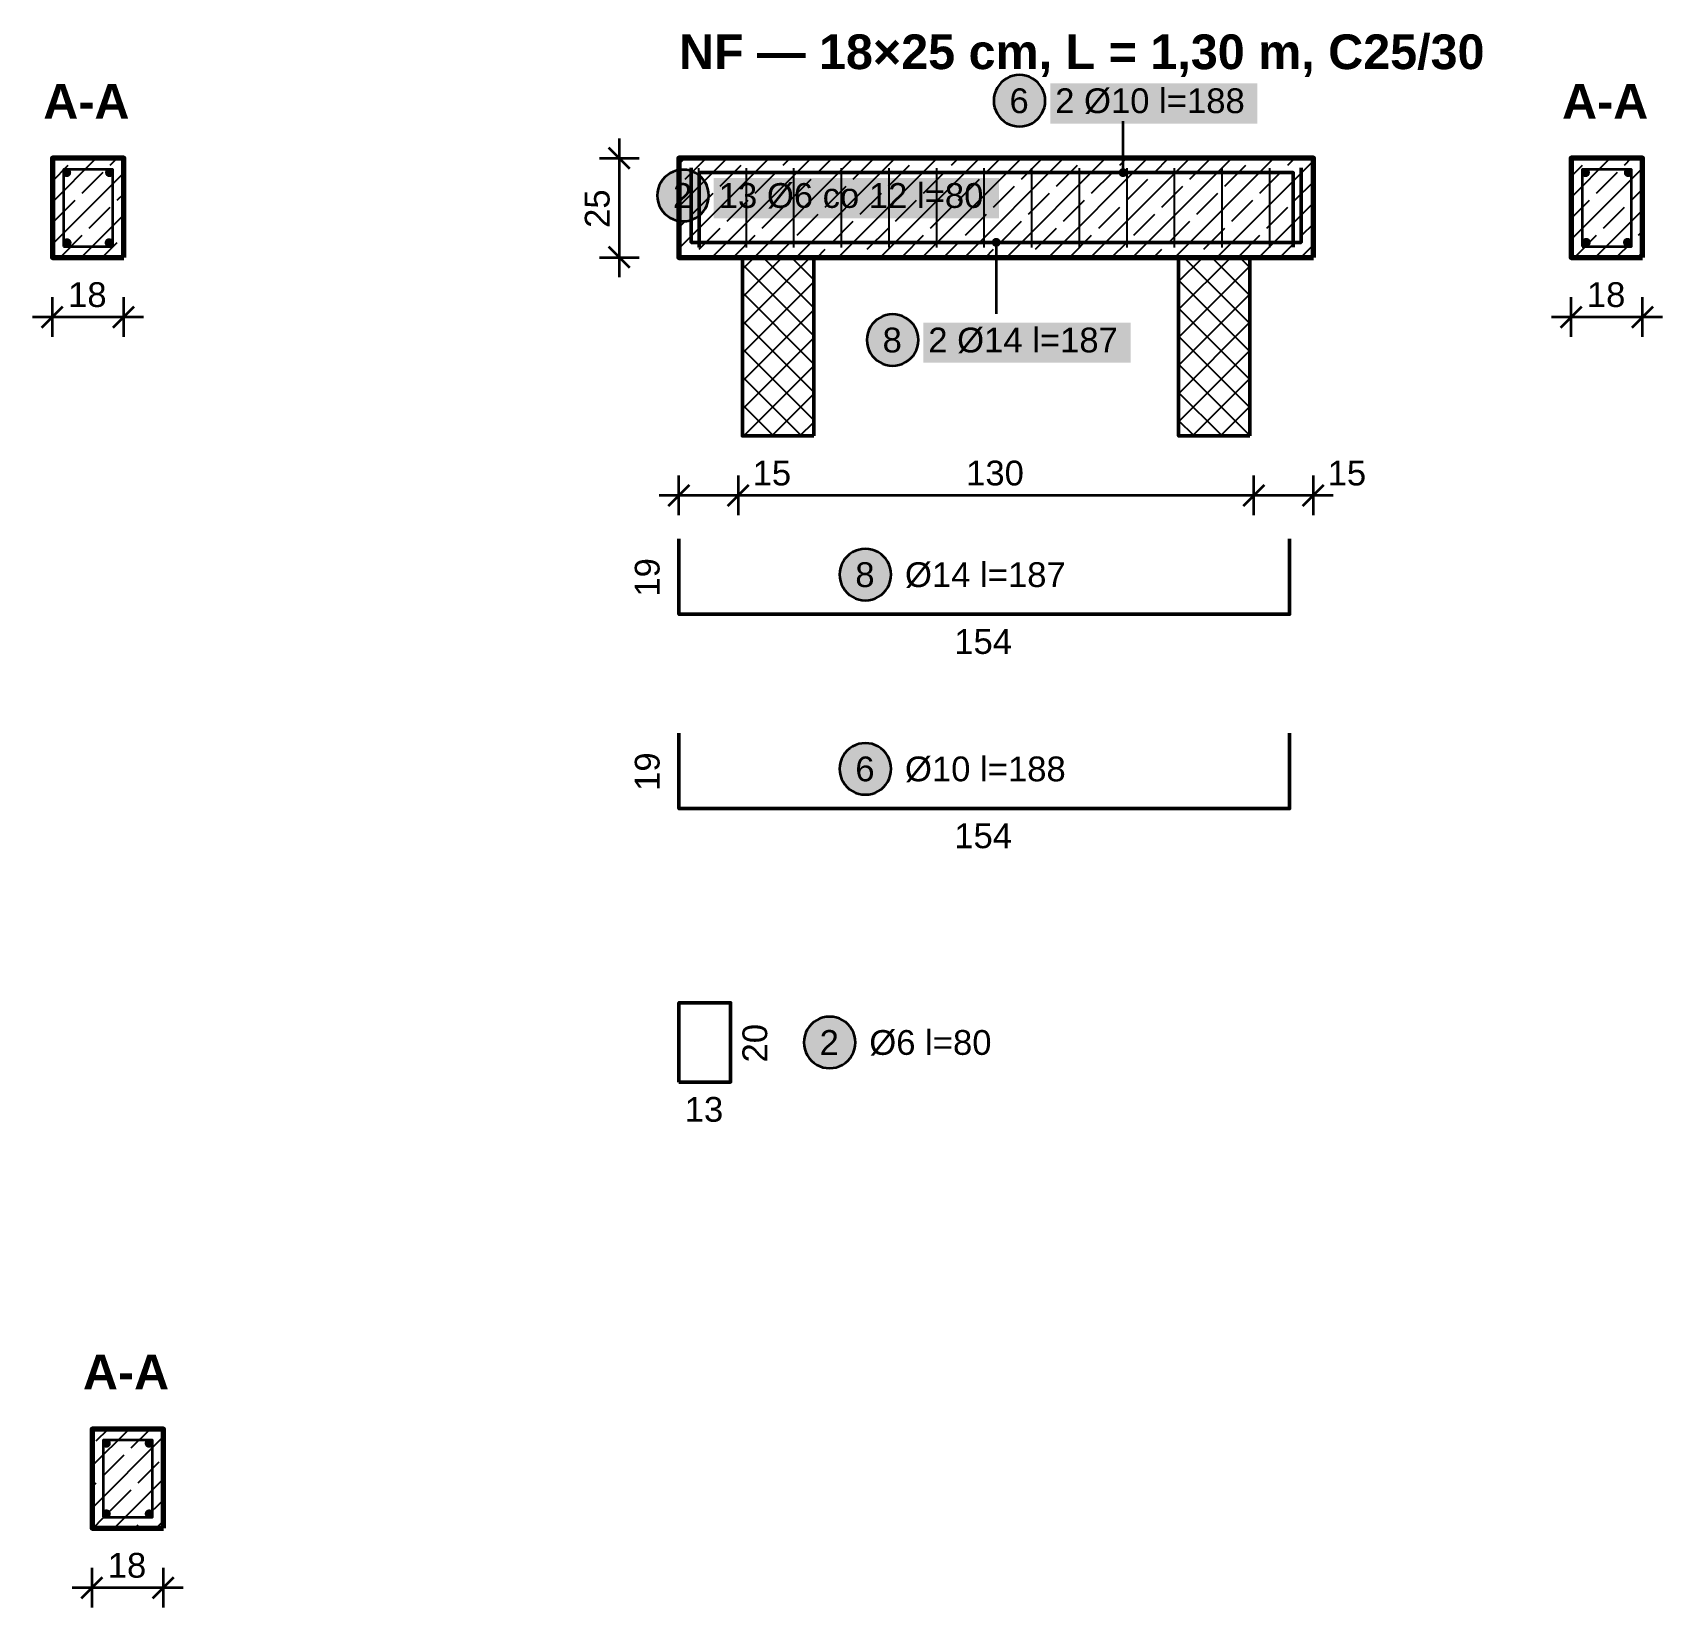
# Model space of a CAD drawing. Header units: metres. Extents: x 0.1 to 10.3, y -9.2 to -0.1.
# Drawn here: x 6.23 to 10.34, y -7.235 to -3.263 of the extents above; entities that cross this region are included whole.
import ezdxf

# ---------------------------------------------------------------- set-up
doc = ezdxf.new("R2010")
doc.units = ezdxf.units.M
for name, color, linetype, lineweight in [('A-KRESKOWANIE', 8, 'Continuous', 18), ('A-MASKA', 7, 'Continuous', 18), ('A-OPISY', 2, 'Continuous', 25), ('K-KONSTR', 7, 'Continuous', 50), ('K-WYMIARY', 1, 'Continuous', 25), ('K-ZBROJENIE', 1, 'Continuous', 100), ('K-ZBROJENIE-OPIS', 2, 'Continuous', 25)]:
    doc.layers.add(name, color=color, linetype=linetype, lineweight=lineweight)
doc.styles.add('PL_ARIAL', font='arial.ttf')
doc.styles.add('PL_ARIAL_B', font='arialbd.ttf')

msp = doc.modelspace()

# ---------------------------------------------------------------- hatches: boundary and pattern name
at = {"layer": 'A-MASKA', "true_color": 0xffffff}
for points in [[(8.7962, -3.4923), (9.3188, -3.4923), (9.3188, -3.391), (8.7962, -3.391)], [(7.9478, -3.7313), (8.6672, -3.7313), (8.6672, -3.63), (7.9478, -3.63)], [(8.4762, -4.0957), (8.9988, -4.0957), (8.9988, -3.9945), (8.4762, -3.9945)]]:
    msp.add_hatch(color=7, dxfattribs=at).paths.add_polyline_path(points)
at = {"layer": 'K-ZBROJENIE', "true_color": 0x000000}
for points in [[(6.3273, -3.616), (6.3272, -3.6171), (6.327, -3.6182), (6.3268, -3.6193), (6.3264, -3.6203), (6.3259, -3.6213), (6.3254, -3.6223), (6.3247, -3.6231), (6.324, -3.624), (6.3231, -3.6247), (6.3223, -3.6254), (6.3213, -3.6259), (6.3203, -3.6264), (6.3193, -3.6268), (6.3182, -3.627), (6.3171, -3.6272), (6.316, -3.6273), (6.3149, -3.6272), (6.3138, -3.627), (6.3127, -3.6268), (6.3117, -3.6264), (6.3107, -3.6259), (6.3097, -3.6254), (6.3089, -3.6247), (6.308, -3.624), (6.3073, -3.6231), (6.3066, -3.6223), (6.3061, -3.6213), (6.3056, -3.6203), (6.3052, -3.6193), (6.305, -3.6182), (6.3048, -3.6171), (6.3048, -3.616), (6.3048, -3.6149), (6.305, -3.6138), (6.3052, -3.6127), (6.3056, -3.6117), (6.3061, -3.6107), (6.3066, -3.6097), (6.3073, -3.6089), (6.308, -3.608), (6.3089, -3.6073), (6.3097, -3.6066), (6.3107, -3.6061), (6.3117, -3.6056), (6.3127, -3.6052), (6.3138, -3.605), (6.3149, -3.6048), (6.316, -3.6048), (6.3171, -3.6048), (6.3182, -3.605), (6.3193, -3.6052), (6.3203, -3.6056), (6.3213, -3.6061), (6.3223, -3.6066), (6.3231, -3.6073), (6.324, -3.608), (6.3247, -3.6089), (6.3254, -3.6097), (6.3259, -3.6107), (6.3264, -3.6117), (6.3268, -3.6127), (6.327, -3.6138), (6.3272, -3.6149)], [(6.4353, -3.616), (6.4352, -3.6171), (6.435, -3.6182), (6.4348, -3.6193), (6.4344, -3.6203), (6.4339, -3.6213), (6.4334, -3.6223), (6.4327, -3.6231), (6.432, -3.624), (6.4311, -3.6247), (6.4303, -3.6254), (6.4293, -3.6259), (6.4283, -3.6264), (6.4273, -3.6268), (6.4262, -3.627), (6.4251, -3.6272), (6.424, -3.6273), (6.4229, -3.6272), (6.4218, -3.627), (6.4207, -3.6268), (6.4197, -3.6264), (6.4187, -3.6259), (6.4177, -3.6254), (6.4169, -3.6247), (6.416, -3.624), (6.4153, -3.6231), (6.4146, -3.6223), (6.4141, -3.6213), (6.4136, -3.6203), (6.4132, -3.6193), (6.413, -3.6182), (6.4128, -3.6171), (6.4128, -3.616), (6.4128, -3.6149), (6.413, -3.6138), (6.4132, -3.6127), (6.4136, -3.6117), (6.4141, -3.6107), (6.4146, -3.6097), (6.4153, -3.6089), (6.416, -3.608), (6.4169, -3.6073), (6.4177, -3.6066), (6.4187, -3.6061), (6.4197, -3.6056), (6.4207, -3.6052), (6.4218, -3.605), (6.4229, -3.6048), (6.424, -3.6048), (6.4251, -3.6048), (6.4262, -3.605), (6.4273, -3.6052), (6.4283, -3.6056), (6.4293, -3.6061), (6.4303, -3.6066), (6.4311, -3.6073), (6.432, -3.608), (6.4327, -3.6089), (6.4334, -3.6097), (6.4339, -3.6107), (6.4344, -3.6117), (6.4348, -3.6127), (6.435, -3.6138), (6.4352, -3.6149)], [(10.1573, -3.616), (10.1572, -3.6171), (10.157, -3.6182), (10.1568, -3.6193), (10.1564, -3.6203), (10.1559, -3.6213), (10.1554, -3.6223), (10.1547, -3.6231), (10.154, -3.624), (10.1531, -3.6247), (10.1523, -3.6254), (10.1513, -3.6259), (10.1503, -3.6264), (10.1493, -3.6268), (10.1482, -3.627), (10.1471, -3.6272), (10.146, -3.6273), (10.1449, -3.6272), (10.1438, -3.627), (10.1427, -3.6268), (10.1417, -3.6264), (10.1407, -3.6259), (10.1397, -3.6254), (10.1389, -3.6247), (10.138, -3.624), (10.1373, -3.6231), (10.1366, -3.6223), (10.1361, -3.6213), (10.1356, -3.6203), (10.1352, -3.6193), (10.135, -3.6182), (10.1348, -3.6171), (10.1348, -3.616), (10.1348, -3.6149), (10.135, -3.6138), (10.1352, -3.6127), (10.1356, -3.6117), (10.1361, -3.6107), (10.1366, -3.6097), (10.1373, -3.6089), (10.138, -3.608), (10.1389, -3.6073), (10.1397, -3.6066), (10.1407, -3.6061), (10.1417, -3.6056), (10.1427, -3.6052), (10.1438, -3.605), (10.1449, -3.6048), (10.146, -3.6048), (10.1471, -3.6048), (10.1482, -3.605), (10.1493, -3.6052), (10.1503, -3.6056), (10.1513, -3.6061), (10.1523, -3.6066), (10.1531, -3.6073), (10.154, -3.608), (10.1547, -3.6089), (10.1554, -3.6097), (10.1559, -3.6107), (10.1564, -3.6117), (10.1568, -3.6127), (10.157, -3.6138), (10.1572, -3.6149)], [(10.2653, -3.616), (10.2652, -3.6171), (10.265, -3.6182), (10.2648, -3.6193), (10.2644, -3.6203), (10.2639, -3.6213), (10.2634, -3.6223), (10.2627, -3.6231), (10.262, -3.624), (10.2611, -3.6247), (10.2603, -3.6254), (10.2593, -3.6259), (10.2583, -3.6264), (10.2573, -3.6268), (10.2562, -3.627), (10.2551, -3.6272), (10.254, -3.6273), (10.2529, -3.6272), (10.2518, -3.627), (10.2507, -3.6268), (10.2497, -3.6264), (10.2487, -3.6259), (10.2477, -3.6254), (10.2469, -3.6247), (10.246, -3.624), (10.2453, -3.6231), (10.2446, -3.6223), (10.2441, -3.6213), (10.2436, -3.6203), (10.2432, -3.6193), (10.243, -3.6182), (10.2428, -3.6171), (10.2428, -3.616), (10.2428, -3.6149), (10.243, -3.6138), (10.2432, -3.6127), (10.2436, -3.6117), (10.2441, -3.6107), (10.2446, -3.6097), (10.2453, -3.6089), (10.246, -3.608), (10.2469, -3.6073), (10.2477, -3.6066), (10.2487, -3.6061), (10.2497, -3.6056), (10.2507, -3.6052), (10.2518, -3.605), (10.2529, -3.6048), (10.254, -3.6048), (10.2551, -3.6048), (10.2562, -3.605), (10.2573, -3.6052), (10.2583, -3.6056), (10.2593, -3.6061), (10.2603, -3.6066), (10.2611, -3.6073), (10.262, -3.608), (10.2627, -3.6089), (10.2634, -3.6097), (10.2639, -3.6107), (10.2644, -3.6117), (10.2648, -3.6127), (10.265, -3.6138), (10.2652, -3.6149)], [(10.1593, -3.792), (10.1592, -3.7931), (10.159, -3.7942), (10.1588, -3.7953), (10.1584, -3.7963), (10.1579, -3.7973), (10.1574, -3.7983), (10.1567, -3.7991), (10.156, -3.8), (10.1551, -3.8007), (10.1543, -3.8014), (10.1533, -3.8019), (10.1523, -3.8024), (10.1513, -3.8028), (10.1502, -3.803), (10.1491, -3.8032), (10.148, -3.8032), (10.1469, -3.8032), (10.1458, -3.803), (10.1447, -3.8028), (10.1437, -3.8024), (10.1427, -3.8019), (10.1417, -3.8014), (10.1409, -3.8007), (10.14, -3.8), (10.1393, -3.7991), (10.1386, -3.7983), (10.1381, -3.7973), (10.1376, -3.7963), (10.1372, -3.7953), (10.137, -3.7942), (10.1368, -3.7931), (10.1368, -3.792), (10.1368, -3.7909), (10.137, -3.7898), (10.1372, -3.7887), (10.1376, -3.7877), (10.1381, -3.7867), (10.1386, -3.7857), (10.1393, -3.7849), (10.14, -3.784), (10.1409, -3.7833), (10.1417, -3.7826), (10.1427, -3.7821), (10.1437, -3.7816), (10.1447, -3.7812), (10.1458, -3.781), (10.1469, -3.7808), (10.148, -3.7807), (10.1491, -3.7808), (10.1502, -3.781), (10.1513, -3.7812), (10.1523, -3.7816), (10.1533, -3.7821), (10.1543, -3.7826), (10.1551, -3.7833), (10.156, -3.784), (10.1567, -3.7849), (10.1574, -3.7857), (10.1579, -3.7867), (10.1584, -3.7877), (10.1588, -3.7887), (10.159, -3.7898), (10.1592, -3.7909)], [(10.2633, -3.792), (10.2632, -3.7931), (10.263, -3.7942), (10.2628, -3.7953), (10.2624, -3.7963), (10.2619, -3.7973), (10.2614, -3.7983), (10.2607, -3.7991), (10.26, -3.8), (10.2591, -3.8007), (10.2583, -3.8014), (10.2573, -3.8019), (10.2563, -3.8024), (10.2553, -3.8028), (10.2542, -3.803), (10.2531, -3.8032), (10.252, -3.8032), (10.2509, -3.8032), (10.2498, -3.803), (10.2487, -3.8028), (10.2477, -3.8024), (10.2467, -3.8019), (10.2457, -3.8014), (10.2449, -3.8007), (10.244, -3.8), (10.2433, -3.7991), (10.2426, -3.7983), (10.2421, -3.7973), (10.2416, -3.7963), (10.2412, -3.7953), (10.241, -3.7942), (10.2408, -3.7931), (10.2408, -3.792), (10.2408, -3.7909), (10.241, -3.7898), (10.2412, -3.7887), (10.2416, -3.7877), (10.2421, -3.7867), (10.2426, -3.7857), (10.2433, -3.7849), (10.244, -3.784), (10.2449, -3.7833), (10.2457, -3.7826), (10.2467, -3.7821), (10.2477, -3.7816), (10.2487, -3.7812), (10.2498, -3.781), (10.2509, -3.7808), (10.252, -3.7807), (10.2531, -3.7808), (10.2542, -3.781), (10.2553, -3.7812), (10.2563, -3.7816), (10.2573, -3.7821), (10.2583, -3.7826), (10.2591, -3.7833), (10.26, -3.784), (10.2607, -3.7849), (10.2614, -3.7857), (10.2619, -3.7867), (10.2624, -3.7877), (10.2628, -3.7887), (10.263, -3.7898), (10.2632, -3.7909)], [(6.3283, -3.793), (6.3282, -3.7941), (6.328, -3.7952), (6.3278, -3.7963), (6.3274, -3.7973), (6.3269, -3.7983), (6.3264, -3.7993), (6.3257, -3.8001), (6.325, -3.801), (6.3241, -3.8017), (6.3233, -3.8024), (6.3223, -3.8029), (6.3213, -3.8034), (6.3203, -3.8038), (6.3192, -3.804), (6.3181, -3.8042), (6.317, -3.8043), (6.3159, -3.8042), (6.3148, -3.804), (6.3137, -3.8038), (6.3127, -3.8034), (6.3117, -3.8029), (6.3107, -3.8024), (6.3099, -3.8017), (6.309, -3.801), (6.3083, -3.8001), (6.3076, -3.7993), (6.3071, -3.7983), (6.3066, -3.7973), (6.3062, -3.7963), (6.306, -3.7952), (6.3058, -3.7941), (6.3058, -3.793), (6.3058, -3.7919), (6.306, -3.7908), (6.3062, -3.7897), (6.3066, -3.7887), (6.3071, -3.7877), (6.3076, -3.7867), (6.3083, -3.7859), (6.309, -3.785), (6.3099, -3.7843), (6.3107, -3.7836), (6.3117, -3.7831), (6.3127, -3.7826), (6.3137, -3.7822), (6.3148, -3.782), (6.3159, -3.7818), (6.317, -3.7818), (6.3181, -3.7818), (6.3192, -3.782), (6.3203, -3.7822), (6.3213, -3.7826), (6.3223, -3.7831), (6.3233, -3.7836), (6.3241, -3.7843), (6.325, -3.785), (6.3257, -3.7859), (6.3264, -3.7867), (6.3269, -3.7877), (6.3274, -3.7887), (6.3278, -3.7897), (6.328, -3.7908), (6.3282, -3.7919)], [(6.4343, -3.793), (6.4342, -3.7941), (6.434, -3.7952), (6.4338, -3.7963), (6.4334, -3.7973), (6.4329, -3.7983), (6.4324, -3.7993), (6.4317, -3.8001), (6.431, -3.801), (6.4301, -3.8017), (6.4293, -3.8024), (6.4283, -3.8029), (6.4273, -3.8034), (6.4263, -3.8038), (6.4252, -3.804), (6.4241, -3.8042), (6.423, -3.8043), (6.4219, -3.8042), (6.4208, -3.804), (6.4197, -3.8038), (6.4187, -3.8034), (6.4177, -3.8029), (6.4167, -3.8024), (6.4159, -3.8017), (6.415, -3.801), (6.4143, -3.8001), (6.4136, -3.7993), (6.4131, -3.7983), (6.4126, -3.7973), (6.4122, -3.7963), (6.412, -3.7952), (6.4118, -3.7941), (6.4118, -3.793), (6.4118, -3.7919), (6.412, -3.7908), (6.4122, -3.7897), (6.4126, -3.7887), (6.4131, -3.7877), (6.4136, -3.7867), (6.4143, -3.7859), (6.415, -3.785), (6.4159, -3.7843), (6.4167, -3.7836), (6.4177, -3.7831), (6.4187, -3.7826), (6.4197, -3.7822), (6.4208, -3.782), (6.4219, -3.7818), (6.423, -3.7818), (6.4241, -3.7818), (6.4252, -3.782), (6.4263, -3.7822), (6.4273, -3.7826), (6.4283, -3.7831), (6.4293, -3.7836), (6.4301, -3.7843), (6.431, -3.785), (6.4317, -3.7859), (6.4324, -3.7867), (6.4329, -3.7877), (6.4334, -3.7887), (6.4338, -3.7897), (6.434, -3.7908), (6.4342, -3.7919)], [(6.4273, -6.821), (6.4272, -6.8221), (6.427, -6.8232), (6.4268, -6.8243), (6.4264, -6.8253), (6.4259, -6.8263), (6.4254, -6.8273), (6.4247, -6.8281), (6.424, -6.829), (6.4231, -6.8297), (6.4223, -6.8304), (6.4213, -6.8309), (6.4203, -6.8314), (6.4193, -6.8318), (6.4182, -6.832), (6.4171, -6.8322), (6.416, -6.8323), (6.4149, -6.8322), (6.4138, -6.832), (6.4127, -6.8318), (6.4117, -6.8314), (6.4107, -6.8309), (6.4097, -6.8304), (6.4089, -6.8297), (6.408, -6.829), (6.4073, -6.8281), (6.4066, -6.8273), (6.4061, -6.8263), (6.4056, -6.8253), (6.4052, -6.8243), (6.405, -6.8232), (6.4048, -6.8221), (6.4047, -6.821), (6.4048, -6.8199), (6.405, -6.8188), (6.4052, -6.8177), (6.4056, -6.8167), (6.4061, -6.8157), (6.4066, -6.8147), (6.4073, -6.8139), (6.408, -6.813), (6.4089, -6.8123), (6.4097, -6.8116), (6.4107, -6.8111), (6.4117, -6.8106), (6.4127, -6.8102), (6.4138, -6.81), (6.4149, -6.8098), (6.416, -6.8097), (6.4171, -6.8098), (6.4182, -6.81), (6.4193, -6.8102), (6.4203, -6.8106), (6.4213, -6.8111), (6.4223, -6.8116), (6.4231, -6.8123), (6.424, -6.813), (6.4247, -6.8139), (6.4254, -6.8147), (6.4259, -6.8157), (6.4264, -6.8167), (6.4268, -6.8177), (6.427, -6.8188), (6.4272, -6.8199)], [(6.5353, -6.821), (6.5352, -6.8221), (6.535, -6.8232), (6.5348, -6.8243), (6.5344, -6.8253), (6.5339, -6.8263), (6.5334, -6.8273), (6.5327, -6.8281), (6.532, -6.829), (6.5311, -6.8297), (6.5303, -6.8304), (6.5293, -6.8309), (6.5283, -6.8314), (6.5273, -6.8318), (6.5262, -6.832), (6.5251, -6.8322), (6.524, -6.8323), (6.5229, -6.8322), (6.5218, -6.832), (6.5207, -6.8318), (6.5197, -6.8314), (6.5187, -6.8309), (6.5177, -6.8304), (6.5169, -6.8297), (6.516, -6.829), (6.5153, -6.8281), (6.5146, -6.8273), (6.5141, -6.8263), (6.5136, -6.8253), (6.5132, -6.8243), (6.513, -6.8232), (6.5128, -6.8221), (6.5128, -6.821), (6.5128, -6.8199), (6.513, -6.8188), (6.5132, -6.8177), (6.5136, -6.8167), (6.5141, -6.8157), (6.5146, -6.8147), (6.5153, -6.8139), (6.516, -6.813), (6.5169, -6.8123), (6.5177, -6.8116), (6.5187, -6.8111), (6.5197, -6.8106), (6.5207, -6.8102), (6.5218, -6.81), (6.5229, -6.8098), (6.524, -6.8097), (6.5251, -6.8098), (6.5262, -6.81), (6.5273, -6.8102), (6.5283, -6.8106), (6.5293, -6.8111), (6.5303, -6.8116), (6.5311, -6.8123), (6.532, -6.813), (6.5327, -6.8139), (6.5334, -6.8147), (6.5339, -6.8157), (6.5344, -6.8167), (6.5348, -6.8177), (6.535, -6.8188), (6.5352, -6.8199)], [(6.4273, -6.999), (6.4272, -7.0001), (6.427, -7.0012), (6.4268, -7.0023), (6.4264, -7.0033), (6.4259, -7.0043), (6.4254, -7.0053), (6.4247, -7.0061), (6.424, -7.007), (6.4231, -7.0077), (6.4223, -7.0084), (6.4213, -7.0089), (6.4203, -7.0094), (6.4193, -7.0098), (6.4182, -7.01), (6.4171, -7.0102), (6.416, -7.0103), (6.4149, -7.0102), (6.4138, -7.01), (6.4127, -7.0098), (6.4117, -7.0094), (6.4107, -7.0089), (6.4097, -7.0084), (6.4089, -7.0077), (6.408, -7.007), (6.4073, -7.0061), (6.4066, -7.0053), (6.4061, -7.0043), (6.4056, -7.0033), (6.4052, -7.0023), (6.405, -7.0012), (6.4048, -7.0001), (6.4047, -6.999), (6.4048, -6.9979), (6.405, -6.9968), (6.4052, -6.9957), (6.4056, -6.9947), (6.4061, -6.9937), (6.4066, -6.9927), (6.4073, -6.9919), (6.408, -6.991), (6.4089, -6.9903), (6.4097, -6.9896), (6.4107, -6.9891), (6.4117, -6.9886), (6.4127, -6.9882), (6.4138, -6.988), (6.4149, -6.9878), (6.416, -6.9878), (6.4171, -6.9878), (6.4182, -6.988), (6.4193, -6.9882), (6.4203, -6.9886), (6.4213, -6.9891), (6.4223, -6.9896), (6.4231, -6.9903), (6.424, -6.991), (6.4247, -6.9919), (6.4254, -6.9927), (6.4259, -6.9937), (6.4264, -6.9947), (6.4268, -6.9957), (6.427, -6.9968), (6.4272, -6.9979)], [(6.5353, -6.999), (6.5352, -7.0001), (6.535, -7.0012), (6.5348, -7.0023), (6.5344, -7.0033), (6.5339, -7.0043), (6.5334, -7.0053), (6.5327, -7.0061), (6.532, -7.007), (6.5311, -7.0077), (6.5303, -7.0084), (6.5293, -7.0089), (6.5283, -7.0094), (6.5273, -7.0098), (6.5262, -7.01), (6.5251, -7.0102), (6.524, -7.0103), (6.5229, -7.0102), (6.5218, -7.01), (6.5207, -7.0098), (6.5197, -7.0094), (6.5187, -7.0089), (6.5177, -7.0084), (6.5169, -7.0077), (6.516, -7.007), (6.5153, -7.0061), (6.5146, -7.0053), (6.5141, -7.0043), (6.5136, -7.0033), (6.5132, -7.0023), (6.513, -7.0012), (6.5128, -7.0001), (6.5128, -6.999), (6.5128, -6.9979), (6.513, -6.9968), (6.5132, -6.9957), (6.5136, -6.9947), (6.5141, -6.9937), (6.5146, -6.9927), (6.5153, -6.9919), (6.516, -6.991), (6.5169, -6.9903), (6.5177, -6.9896), (6.5187, -6.9891), (6.5197, -6.9886), (6.5207, -6.9882), (6.5218, -6.988), (6.5229, -6.9878), (6.524, -6.9878), (6.5251, -6.9878), (6.5262, -6.988), (6.5273, -6.9882), (6.5283, -6.9886), (6.5293, -6.9891), (6.5303, -6.9896), (6.5311, -6.9903), (6.532, -6.991), (6.5327, -6.9919), (6.5334, -6.9927), (6.5339, -6.9937), (6.5344, -6.9947), (6.5348, -6.9957), (6.535, -6.9968), (6.5352, -6.9979)]]:
    msp.add_hatch(color=7, dxfattribs=at).paths.add_polyline_path(points)
at = {"layer": 'K-ZBROJENIE-OPIS', "true_color": 0xffffff}
for points in [[(8.7837, -3.4348), (8.7832, -3.4263), (8.7815, -3.4179), (8.7788, -3.4099), (8.775, -3.4022), (8.7703, -3.3952), (8.7647, -3.3888), (8.7583, -3.3832), (8.7512, -3.3785), (8.7436, -3.3747), (8.7356, -3.372), (8.7272, -3.3703), (8.7187, -3.3698), (8.7103, -3.3703), (8.7019, -3.372), (8.6939, -3.3747), (8.6862, -3.3785), (8.6792, -3.3832), (8.6728, -3.3888), (8.6672, -3.3952), (8.6625, -3.4022), (8.6587, -3.4099), (8.656, -3.4179), (8.6543, -3.4263), (8.6537, -3.4348), (8.6543, -3.4432), (8.656, -3.4516), (8.6587, -3.4596), (8.6625, -3.4673), (8.6672, -3.4743), (8.6728, -3.4807), (8.6792, -3.4863), (8.6862, -3.491), (8.6939, -3.4948), (8.7019, -3.4975), (8.7103, -3.4992), (8.7187, -3.4998), (8.7272, -3.4992), (8.7356, -3.4975), (8.7436, -3.4948), (8.7512, -3.491), (8.7583, -3.4863), (8.7647, -3.4807), (8.7703, -3.4743), (8.775, -3.4673), (8.7788, -3.4596), (8.7815, -3.4516), (8.7832, -3.4432)], [(7.9353, -3.6738), (7.9347, -3.6653), (7.9331, -3.6569), (7.9303, -3.6489), (7.9266, -3.6412), (7.9218, -3.6342), (7.9162, -3.6278), (7.9098, -3.6222), (7.9028, -3.6175), (7.8952, -3.6137), (7.8871, -3.611), (7.8788, -3.6093), (7.8703, -3.6088), (7.8618, -3.6093), (7.8535, -3.611), (7.8454, -3.6137), (7.8378, -3.6175), (7.8307, -3.6222), (7.8243, -3.6278), (7.8187, -3.6342), (7.814, -3.6412), (7.8102, -3.6489), (7.8075, -3.6569), (7.8058, -3.6653), (7.8053, -3.6738), (7.8058, -3.6822), (7.8075, -3.6906), (7.8102, -3.6986), (7.814, -3.7063), (7.8187, -3.7133), (7.8243, -3.7197), (7.8307, -3.7253), (7.8378, -3.73), (7.8454, -3.7338), (7.8535, -3.7365), (7.8618, -3.7382), (7.8703, -3.7388), (7.8788, -3.7382), (7.8871, -3.7365), (7.8952, -3.7338), (7.9028, -3.73), (7.9098, -3.7253), (7.9162, -3.7197), (7.9218, -3.7133), (7.9266, -3.7063), (7.9303, -3.6986), (7.9331, -3.6906), (7.9347, -3.6822)], [(8.4637, -4.0382), (8.4632, -4.0298), (8.4615, -4.0214), (8.4588, -4.0134), (8.455, -4.0057), (8.4503, -3.9987), (8.4447, -3.9923), (8.4383, -3.9867), (8.4312, -3.982), (8.4236, -3.9782), (8.4156, -3.9755), (8.4072, -3.9738), (8.3987, -3.9732), (8.3903, -3.9738), (8.3819, -3.9755), (8.3739, -3.9782), (8.3662, -3.982), (8.3592, -3.9867), (8.3528, -3.9923), (8.3472, -3.9987), (8.3425, -4.0057), (8.3387, -4.0134), (8.336, -4.0214), (8.3343, -4.0298), (8.3337, -4.0382), (8.3343, -4.0467), (8.336, -4.0551), (8.3387, -4.0631), (8.3425, -4.0707), (8.3472, -4.0778), (8.3528, -4.0842), (8.3592, -4.0898), (8.3662, -4.0945), (8.3739, -4.0983), (8.3819, -4.101), (8.3903, -4.1027), (8.3987, -4.1033), (8.4072, -4.1027), (8.4156, -4.101), (8.4236, -4.0983), (8.4312, -4.0945), (8.4383, -4.0898), (8.4447, -4.0842), (8.4503, -4.0778), (8.455, -4.0707), (8.4588, -4.0631), (8.4615, -4.0551), (8.4632, -4.0467)], [(8.395, -4.63), (8.3944, -4.6215), (8.3928, -4.6132), (8.3901, -4.6051), (8.3863, -4.5975), (8.3816, -4.5904), (8.376, -4.584), (8.3696, -4.5784), (8.3625, -4.5737), (8.3549, -4.5699), (8.3468, -4.5672), (8.3385, -4.5656), (8.33, -4.565), (8.3215, -4.5656), (8.3132, -4.5672), (8.3051, -4.5699), (8.2975, -4.5737), (8.2904, -4.5784), (8.284, -4.584), (8.2784, -4.5904), (8.2737, -4.5975), (8.2699, -4.6051), (8.2672, -4.6132), (8.2656, -4.6215), (8.265, -4.63), (8.2656, -4.6385), (8.2672, -4.6468), (8.2699, -4.6549), (8.2737, -4.6625), (8.2784, -4.6696), (8.284, -4.676), (8.2904, -4.6816), (8.2975, -4.6863), (8.3051, -4.6901), (8.3132, -4.6928), (8.3215, -4.6944), (8.33, -4.695), (8.3385, -4.6944), (8.3468, -4.6928), (8.3549, -4.6901), (8.3625, -4.6863), (8.3696, -4.6816), (8.376, -4.676), (8.3816, -4.6696), (8.3863, -4.6625), (8.3901, -4.6549), (8.3928, -4.6468), (8.3944, -4.6385)], [(8.395, -5.12), (8.3944, -5.1115), (8.3928, -5.1032), (8.3901, -5.0951), (8.3863, -5.0875), (8.3816, -5.0804), (8.376, -5.074), (8.3696, -5.0684), (8.3625, -5.0637), (8.3549, -5.0599), (8.3468, -5.0572), (8.3385, -5.0556), (8.33, -5.055), (8.3215, -5.0556), (8.3132, -5.0572), (8.3051, -5.0599), (8.2975, -5.0637), (8.2904, -5.0684), (8.284, -5.074), (8.2784, -5.0804), (8.2737, -5.0875), (8.2699, -5.0951), (8.2672, -5.1032), (8.2656, -5.1115), (8.265, -5.12), (8.2656, -5.1285), (8.2672, -5.1368), (8.2699, -5.1449), (8.2737, -5.1525), (8.2784, -5.1596), (8.284, -5.166), (8.2904, -5.1716), (8.2975, -5.1763), (8.3051, -5.1801), (8.3132, -5.1828), (8.3215, -5.1844), (8.33, -5.185), (8.3385, -5.1844), (8.3468, -5.1828), (8.3549, -5.1801), (8.3625, -5.1763), (8.3696, -5.1716), (8.376, -5.166), (8.3816, -5.1596), (8.3863, -5.1525), (8.3901, -5.1449), (8.3928, -5.1368), (8.3944, -5.1285)], [(8.305, -5.81), (8.3044, -5.8015), (8.3028, -5.7932), (8.3001, -5.7851), (8.2963, -5.7775), (8.2916, -5.7704), (8.286, -5.764), (8.2796, -5.7584), (8.2725, -5.7537), (8.2649, -5.7499), (8.2568, -5.7472), (8.2485, -5.7456), (8.24, -5.745), (8.2315, -5.7456), (8.2232, -5.7472), (8.2151, -5.7499), (8.2075, -5.7537), (8.2004, -5.7584), (8.194, -5.764), (8.1884, -5.7704), (8.1837, -5.7775), (8.1799, -5.7851), (8.1772, -5.7932), (8.1756, -5.8015), (8.175, -5.81), (8.1756, -5.8185), (8.1772, -5.8268), (8.1799, -5.8349), (8.1837, -5.8425), (8.1884, -5.8496), (8.194, -5.856), (8.2004, -5.8616), (8.2075, -5.8663), (8.2151, -5.8701), (8.2232, -5.8728), (8.2315, -5.8744), (8.24, -5.875), (8.2485, -5.8744), (8.2568, -5.8728), (8.2649, -5.8701), (8.2725, -5.8663), (8.2796, -5.8616), (8.286, -5.856), (8.2916, -5.8496), (8.2963, -5.8425), (8.3001, -5.8349), (8.3028, -5.8268), (8.3044, -5.8185)]]:
    msp.add_hatch(color=7, dxfattribs=at).paths.add_polyline_path(points)
at = {"layer": 'K-ZBROJENIE-OPIS', "true_color": 0x000000}
for points in [[(8.9913, -3.616), (8.9909, -3.6131), (8.9897, -3.6104), (8.988, -3.608), (8.9856, -3.6063), (8.9829, -3.6051), (8.98, -3.6048), (8.9771, -3.6051), (8.9744, -3.6063), (8.972, -3.608), (8.9703, -3.6104), (8.9691, -3.6131), (8.9688, -3.616), (8.9691, -3.6189), (8.9703, -3.6216), (8.972, -3.624), (8.9744, -3.6257), (8.9771, -3.6269), (8.98, -3.6273), (8.9829, -3.6269), (8.9856, -3.6257), (8.988, -3.624), (8.9897, -3.6216), (8.9909, -3.6189)], [(8.6713, -3.792), (8.6709, -3.7891), (8.6697, -3.7864), (8.668, -3.784), (8.6656, -3.7823), (8.6629, -3.7811), (8.66, -3.7807), (8.6571, -3.7811), (8.6544, -3.7823), (8.652, -3.784), (8.6503, -3.7864), (8.6491, -3.7891), (8.6488, -3.792), (8.6491, -3.7949), (8.6503, -3.7976), (8.652, -3.8), (8.6544, -3.8017), (8.6571, -3.8029), (8.66, -3.8032), (8.6629, -3.8029), (8.6656, -3.8017), (8.668, -3.8), (8.6697, -3.7976), (8.6709, -3.7949)]]:
    msp.add_hatch(color=7, dxfattribs=at).paths.add_polyline_path(points)

# ---------------------------------------------------------------- linework, layer by layer
at = {"layer": 'A-KRESKOWANIE', "lineweight": 25, "ltscale": 0.025}
for points in [[(6.28, -3.6902), (6.3902, -3.58)], [(6.28, -3.5841), (6.2841, -3.58)], [(6.28, -3.6372), (6.3198, -3.5974)], [(6.28, -3.7963), (6.46, -3.6163)], [(6.3551, -3.6681), (6.4082, -3.6151)], [(6.4258, -3.5974), (6.4432, -3.58)], [(7.86, -3.8073), (8.0873, -3.58)], [(7.86, -3.7012), (7.9812, -3.58)], [(7.86, -3.5951), (7.8751, -3.58)], [(7.8754, -3.6328), (7.9282, -3.58)], [(7.9433, -3.83), (8.1933, -3.58)], [(7.9638, -3.6504), (8.0168, -3.5974)], [(8.0494, -3.83), (8.2994, -3.58)], [(8.0522, -3.6681), (8.1052, -3.6151)], [(8.1229, -3.5974), (8.1403, -3.58)], [(8.1555, -3.83), (8.4055, -3.58)], [(8.2113, -3.6151), (8.2464, -3.58)], [(8.2615, -3.83), (8.5115, -3.58)], [(8.2997, -3.6328), (8.3524, -3.58)], [(8.3676, -3.83), (8.6176, -3.58)], [(8.3881, -3.6504), (8.4411, -3.5974)], [(8.4737, -3.83), (8.7237, -3.58)], [(8.4764, -3.6681), (8.5295, -3.6151)], [(8.5472, -3.5974), (8.5646, -3.58)], [(8.5797, -3.83), (8.8297, -3.58)], [(8.6355, -3.6151), (8.6706, -3.58)], [(8.6858, -3.83), (8.9358, -3.58)], [(8.7239, -3.6328), (8.7767, -3.58)], [(8.7919, -3.83), (9.0419, -3.58)], [(8.8123, -3.6504), (8.8654, -3.5974)], [(8.8979, -3.83), (9.1479, -3.58)], [(8.9007, -3.6681), (8.9537, -3.6151)], [(8.9714, -3.5974), (8.9888, -3.58)], [(9.004, -3.83), (9.254, -3.58)], [(9.0598, -3.6151), (9.0949, -3.58)], [(9.1101, -3.83), (9.3601, -3.58)], [(9.1482, -3.6328), (9.201, -3.58)], [(9.2161, -3.83), (9.46, -3.5861)], [(9.2366, -3.6504), (9.2896, -3.5974)], [(9.325, -3.6681), (9.378, -3.6151)], [(9.3957, -3.5974), (9.4131, -3.58)], [(10.11, -3.6786), (10.2086, -3.58)], [(10.11, -3.6255), (10.1381, -3.5974)], [(10.11, -3.7846), (10.29, -3.6046)], [(10.1735, -3.6681), (10.2265, -3.6151)], [(10.2442, -3.5974), (10.2616, -3.58)], [(8.1406, -3.6858), (8.1936, -3.6328)], [(8.229, -3.7035), (8.282, -3.6504)], [(8.5648, -3.6858), (8.6179, -3.6328)], [(8.6532, -3.7035), (8.7063, -3.6504)], [(8.9891, -3.6858), (9.0421, -3.6328)], [(9.0775, -3.7035), (9.1305, -3.6504)], [(9.4134, -3.6858), (9.46, -3.6392)], [(10.2619, -3.6858), (10.29, -3.6577)], [(6.2844, -3.7388), (6.3374, -3.6858)], [(6.4435, -3.6858), (6.46, -3.6693)], [(7.8931, -3.7211), (7.9461, -3.6681)], [(7.9815, -3.7388), (8.0345, -3.6858)], [(8.3173, -3.7211), (8.3704, -3.6681)], [(8.4057, -3.7388), (8.4588, -3.6858)], [(8.7416, -3.7211), (8.7946, -3.6681)], [(8.83, -3.7388), (8.883, -3.6858)], [(9.1659, -3.7211), (9.2189, -3.6681)], [(9.2543, -3.7388), (9.3073, -3.6858)], [(9.3222, -3.83), (9.46, -3.6922)], [(10.11, -3.7316), (10.1558, -3.6858)], [(6.3523, -3.83), (6.46, -3.7223)], [(6.3728, -3.7565), (6.4258, -3.7035)], [(7.86, -3.7542), (7.8754, -3.7388)], [(8.0699, -3.7565), (8.1229, -3.7035)], [(8.1582, -3.7742), (8.2113, -3.7211)], [(8.2466, -3.7919), (8.2997, -3.7388)], [(8.4941, -3.7565), (8.5472, -3.7035)], [(8.5825, -3.7742), (8.6355, -3.7211)], [(8.6709, -3.7919), (8.7239, -3.7388)], [(8.9184, -3.7565), (8.9714, -3.7035)], [(9.0068, -3.7742), (9.0598, -3.7211)], [(9.0952, -3.7919), (9.1482, -3.7388)], [(9.3426, -3.7565), (9.3957, -3.7035)], [(10.1707, -3.83), (10.29, -3.7107)], [(10.1912, -3.7565), (10.2442, -3.7035)], [(6.3021, -3.8272), (6.3551, -3.7742)], [(7.9108, -3.8095), (7.9638, -3.7565)], [(7.9991, -3.8272), (8.0522, -3.7742)], [(8.335, -3.8095), (8.3881, -3.7565)], [(8.4234, -3.8272), (8.4764, -3.7742)], [(8.7593, -3.8095), (8.8123, -3.7565)], [(8.8477, -3.8272), (8.9007, -3.7742)], [(9.1835, -3.8095), (9.2366, -3.7565)], [(9.2719, -3.8272), (9.325, -3.7742)], [(9.431, -3.7742), (9.46, -3.7452)], [(10.1205, -3.8272), (10.1735, -3.7742)], [(10.2796, -3.7742), (10.29, -3.7637)], [(6.4054, -3.83), (6.4435, -3.7919)], [(8.1024, -3.83), (8.1406, -3.7919)], [(8.2085, -3.83), (8.229, -3.8095)], [(8.5267, -3.83), (8.5648, -3.7919)], [(8.6328, -3.83), (8.6532, -3.8095)], [(8.951, -3.83), (8.9891, -3.7919)], [(9.057, -3.83), (9.0775, -3.8095)], [(9.3752, -3.83), (9.4134, -3.7919)], [(9.4283, -3.83), (9.46, -3.7983)], [(10.2237, -3.83), (10.2619, -3.7919)], [(10.2768, -3.83), (10.29, -3.8168)], [(6.4584, -3.83), (6.46, -3.8284)], [(7.8903, -3.83), (7.8931, -3.8272)], [(8.02, -4.0008), (8.1908, -3.83)], [(8.02, -3.9301), (8.1201, -3.83)], [(8.02, -3.8594), (8.0494, -3.83)], [(8.2, -4.0281), (8.02, -3.8481)], [(8.2, -3.9574), (8.0726, -3.83)], [(8.2, -3.8866), (8.1434, -3.83)], [(8.3146, -3.83), (8.3173, -3.8272)], [(8.7388, -3.83), (8.7416, -3.8272)], [(9.12, -3.9615), (9.2515, -3.83)], [(9.12, -3.8908), (9.1808, -3.83)], [(9.12, -4.0322), (9.3, -3.8522)], [(9.3, -3.9967), (9.1333, -3.83)], [(9.1631, -3.83), (9.1659, -3.8272)], [(9.3, -3.926), (9.204, -3.83)], [(9.3, -3.8553), (9.2747, -3.83)], [(8.02, -4.0715), (8.2, -3.8915)], [(9.3, -4.0674), (9.12, -3.8874)], [(8.2, -4.0988), (8.02, -3.9188)], [(9.12, -4.1029), (9.3, -3.9229)], [(8.02, -4.1422), (8.2, -3.9622)], [(9.3, -4.1381), (9.12, -3.9581)], [(8.2, -4.1695), (8.02, -3.9895)], [(9.12, -4.1736), (9.3, -3.9936)], [(8.02, -4.2129), (8.2, -4.0329)], [(8.2, -4.2402), (8.02, -4.0602)], [(9.3, -4.2088), (9.12, -4.0288)], [(9.12, -4.2443), (9.3, -4.0643)], [(8.0237, -4.28), (8.2, -4.1037)], [(9.3, -4.2795), (9.12, -4.0995)], [(8.1691, -4.28), (8.02, -4.1309)], [(9.155, -4.28), (9.3, -4.135)], [(8.0944, -4.28), (8.2, -4.1744)], [(9.2297, -4.28), (9.12, -4.1703)], [(8.0984, -4.28), (8.02, -4.2016)], [(9.2257, -4.28), (9.3, -4.2057)], [(8.0277, -4.28), (8.02, -4.2723)], [(8.1651, -4.28), (8.2, -4.2451)], [(9.159, -4.28), (9.12, -4.241)], [(9.2965, -4.28), (9.3, -4.2765)], [(6.38, -6.8783), (6.4733, -6.785)], [(6.38, -6.9843), (6.56, -6.8043)], [(6.3905, -6.8147), (6.4202, -6.785)], [(6.4789, -6.8324), (6.5263, -6.785)], [(6.4082, -6.9031), (6.4612, -6.8501)], [(6.4965, -6.9208), (6.5496, -6.8678)], [(6.38, -6.9313), (6.3905, -6.9208)], [(6.4258, -6.9915), (6.4789, -6.9385)], [(6.4354, -7.035), (6.56, -6.9104)], [(6.5142, -7.0092), (6.56, -6.9634)], [(6.3824, -7.035), (6.4082, -7.0092)], [(6.4884, -7.035), (6.4965, -7.0269)], [(6.5415, -7.035), (6.56, -7.0165)]]:
    msp.add_lwpolyline(points, dxfattribs=at)
at = {"layer": 'K-KONSTR', "lineweight": 70, "ltscale": 0.025}
for points in [[(6.46, -3.83), (6.46, -3.58), (6.28, -3.58), (6.28, -3.83)], [(9.46, -3.83), (9.46, -3.58), (7.86, -3.58), (7.86, -3.83)], [(10.29, -3.83), (10.29, -3.58), (10.11, -3.58), (10.11, -3.83)], [(6.56, -7.035), (6.56, -6.785), (6.38, -6.785), (6.38, -7.035)]]:
    msp.add_lwpolyline(points, close=True, dxfattribs=at)
at = {"layer": 'K-KONSTR', "lineweight": 50, "ltscale": 0.025}
for points in [[(8.2, -4.28), (8.2, -3.83), (8.02, -3.83), (8.02, -4.28)], [(9.3, -4.28), (9.3, -3.83), (9.12, -3.83), (9.12, -4.28)]]:
    msp.add_lwpolyline(points, close=True, dxfattribs=at)
at = {"layer": 'K-WYMIARY', "lineweight": 35, "ltscale": 0.025}
for points in [[(7.71, -3.88), (7.71, -3.53)], [(7.7365, -3.6065), (7.6835, -3.5535)], [(7.66, -3.58), (7.76, -3.58)], [(7.7365, -3.8565), (7.6835, -3.8035)], [(7.66, -3.83), (7.76, -3.83)], [(6.28, -4.03), (6.28, -3.93)], [(6.46, -4.03), (6.46, -3.93)], [(10.11, -4.03), (10.11, -3.93)], [(10.29, -4.03), (10.29, -3.93)], [(6.23, -3.98), (6.51, -3.98)], [(6.2535, -4.0065), (6.3065, -3.9535)], [(6.4335, -4.0065), (6.4865, -3.9535)], [(10.06, -3.98), (10.34, -3.98)], [(10.0835, -4.0065), (10.1365, -3.9535)], [(10.2635, -4.0065), (10.3165, -3.9535)], [(7.86, -4.48), (7.86, -4.38)], [(8.01, -4.48), (8.01, -4.38)], [(9.31, -4.48), (9.31, -4.38)], [(9.46, -4.48), (9.46, -4.38)], [(7.81, -4.43), (9.51, -4.43)], [(7.8335, -4.4565), (7.8865, -4.4035)], [(7.9835, -4.4565), (8.0365, -4.4035)], [(9.2835, -4.4565), (9.3365, -4.4035)], [(9.4335, -4.4565), (9.4865, -4.4035)], [(6.38, -7.235), (6.38, -7.135)], [(6.56, -7.235), (6.56, -7.135)], [(6.33, -7.185), (6.61, -7.185)], [(6.3535, -7.2115), (6.4065, -7.1585)], [(6.5335, -7.2115), (6.5865, -7.1585)]]:
    msp.add_lwpolyline(points, dxfattribs=at)
at = {"layer": 'K-ZBROJENIE', "lineweight": 35, "ltscale": 0.025}
for points in [[(6.308, -3.802), (6.432, -3.802), (6.432, -3.608), (6.308, -3.608)], [(10.138, -3.802), (10.262, -3.802), (10.262, -3.608), (10.138, -3.608)], [(6.408, -7.007), (6.532, -7.007), (6.532, -6.813), (6.408, -6.813)]]:
    msp.add_lwpolyline(points, close=True, dxfattribs=at)
at = {"layer": 'K-ZBROJENIE', "lineweight": 50, "ltscale": 0.025}
for points in [[(7.891, -3.604), (7.891, -3.792), (9.429, -3.792), (9.429, -3.604)], [(7.911, -3.804), (7.911, -3.616), (9.409, -3.616), (9.409, -3.804)], [(7.86, -4.54), (7.86, -4.73), (9.4, -4.73), (9.4, -4.54)], [(7.86, -5.03), (7.86, -5.22), (9.4, -5.22), (9.4, -5.03)]]:
    msp.add_lwpolyline(points, dxfattribs=at)
at = {"layer": 'K-ZBROJENIE', "lineweight": 25, "ltscale": 0.025}
for points in [[(7.91, -3.805), (7.91, -3.605)], [(8.03, -3.805), (8.03, -3.605)], [(8.15, -3.805), (8.15, -3.605)], [(8.27, -3.805), (8.27, -3.605)], [(8.39, -3.805), (8.39, -3.605)], [(8.51, -3.805), (8.51, -3.605)], [(8.63, -3.805), (8.63, -3.605)], [(8.75, -3.805), (8.75, -3.605)], [(8.87, -3.805), (8.87, -3.605)], [(8.99, -3.805), (8.99, -3.605)], [(9.11, -3.805), (9.11, -3.605)], [(9.23, -3.805), (9.23, -3.605)], [(9.35, -3.805), (9.35, -3.605)]]:
    msp.add_lwpolyline(points, dxfattribs=at)
at = {"layer": 'K-ZBROJENIE', "lineweight": 50, "ltscale": 0.025}
msp.add_lwpolyline([(7.86, -5.91), (7.99, -5.91), (7.99, -5.71), (7.86, -5.71)], close=True, dxfattribs=at)
at = {"layer": 'K-ZBROJENIE-OPIS', "lineweight": 35, "ltscale": 0.025}
for points in [[(8.7837, -3.4348), (8.7832, -3.4263), (8.7815, -3.4179), (8.7788, -3.4099), (8.775, -3.4022), (8.7703, -3.3952), (8.7647, -3.3888), (8.7583, -3.3832), (8.7512, -3.3785), (8.7436, -3.3747), (8.7356, -3.372), (8.7272, -3.3703), (8.7187, -3.3698), (8.7103, -3.3703), (8.7019, -3.372), (8.6939, -3.3747), (8.6862, -3.3785), (8.6792, -3.3832), (8.6728, -3.3888), (8.6672, -3.3952), (8.6625, -3.4022), (8.6587, -3.4099), (8.656, -3.4179), (8.6543, -3.4263), (8.6537, -3.4348), (8.6543, -3.4432), (8.656, -3.4516), (8.6587, -3.4596), (8.6625, -3.4673), (8.6672, -3.4743), (8.6728, -3.4807), (8.6792, -3.4863), (8.6862, -3.491), (8.6939, -3.4948), (8.7019, -3.4975), (8.7103, -3.4992), (8.7187, -3.4998), (8.7272, -3.4992), (8.7356, -3.4975), (8.7436, -3.4948), (8.7512, -3.491), (8.7583, -3.4863), (8.7647, -3.4807), (8.7703, -3.4743), (8.775, -3.4673), (8.7788, -3.4596), (8.7815, -3.4516), (8.7832, -3.4432)], [(7.9353, -3.6738), (7.9347, -3.6653), (7.9331, -3.6569), (7.9303, -3.6489), (7.9266, -3.6412), (7.9218, -3.6342), (7.9162, -3.6278), (7.9098, -3.6222), (7.9028, -3.6175), (7.8952, -3.6137), (7.8871, -3.611), (7.8788, -3.6093), (7.8703, -3.6088), (7.8618, -3.6093), (7.8535, -3.611), (7.8454, -3.6137), (7.8378, -3.6175), (7.8307, -3.6222), (7.8243, -3.6278), (7.8187, -3.6342), (7.814, -3.6412), (7.8102, -3.6489), (7.8075, -3.6569), (7.8058, -3.6653), (7.8053, -3.6738), (7.8058, -3.6822), (7.8075, -3.6906), (7.8102, -3.6986), (7.814, -3.7063), (7.8187, -3.7133), (7.8243, -3.7197), (7.8307, -3.7253), (7.8378, -3.73), (7.8454, -3.7338), (7.8535, -3.7365), (7.8618, -3.7382), (7.8703, -3.7388), (7.8788, -3.7382), (7.8871, -3.7365), (7.8952, -3.7338), (7.9028, -3.73), (7.9098, -3.7253), (7.9162, -3.7197), (7.9218, -3.7133), (7.9266, -3.7063), (7.9303, -3.6986), (7.9331, -3.6906), (7.9347, -3.6822)], [(8.4637, -4.0382), (8.4632, -4.0298), (8.4615, -4.0214), (8.4588, -4.0134), (8.455, -4.0057), (8.4503, -3.9987), (8.4447, -3.9923), (8.4383, -3.9867), (8.4312, -3.982), (8.4236, -3.9782), (8.4156, -3.9755), (8.4072, -3.9738), (8.3987, -3.9732), (8.3903, -3.9738), (8.3819, -3.9755), (8.3739, -3.9782), (8.3662, -3.982), (8.3592, -3.9867), (8.3528, -3.9923), (8.3472, -3.9987), (8.3425, -4.0057), (8.3387, -4.0134), (8.336, -4.0214), (8.3343, -4.0298), (8.3337, -4.0382), (8.3343, -4.0467), (8.336, -4.0551), (8.3387, -4.0631), (8.3425, -4.0707), (8.3472, -4.0778), (8.3528, -4.0842), (8.3592, -4.0898), (8.3662, -4.0945), (8.3739, -4.0983), (8.3819, -4.101), (8.3903, -4.1027), (8.3987, -4.1033), (8.4072, -4.1027), (8.4156, -4.101), (8.4236, -4.0983), (8.4312, -4.0945), (8.4383, -4.0898), (8.4447, -4.0842), (8.4503, -4.0778), (8.455, -4.0707), (8.4588, -4.0631), (8.4615, -4.0551), (8.4632, -4.0467)], [(8.395, -4.63), (8.3944, -4.6215), (8.3928, -4.6132), (8.3901, -4.6051), (8.3863, -4.5975), (8.3816, -4.5904), (8.376, -4.584), (8.3696, -4.5784), (8.3625, -4.5737), (8.3549, -4.5699), (8.3468, -4.5672), (8.3385, -4.5656), (8.33, -4.565), (8.3215, -4.5656), (8.3132, -4.5672), (8.3051, -4.5699), (8.2975, -4.5737), (8.2904, -4.5784), (8.284, -4.584), (8.2784, -4.5904), (8.2737, -4.5975), (8.2699, -4.6051), (8.2672, -4.6132), (8.2656, -4.6215), (8.265, -4.63), (8.2656, -4.6385), (8.2672, -4.6468), (8.2699, -4.6549), (8.2737, -4.6625), (8.2784, -4.6696), (8.284, -4.676), (8.2904, -4.6816), (8.2975, -4.6863), (8.3051, -4.6901), (8.3132, -4.6928), (8.3215, -4.6944), (8.33, -4.695), (8.3385, -4.6944), (8.3468, -4.6928), (8.3549, -4.6901), (8.3625, -4.6863), (8.3696, -4.6816), (8.376, -4.676), (8.3816, -4.6696), (8.3863, -4.6625), (8.3901, -4.6549), (8.3928, -4.6468), (8.3944, -4.6385)], [(8.395, -5.12), (8.3944, -5.1115), (8.3928, -5.1032), (8.3901, -5.0951), (8.3863, -5.0875), (8.3816, -5.0804), (8.376, -5.074), (8.3696, -5.0684), (8.3625, -5.0637), (8.3549, -5.0599), (8.3468, -5.0572), (8.3385, -5.0556), (8.33, -5.055), (8.3215, -5.0556), (8.3132, -5.0572), (8.3051, -5.0599), (8.2975, -5.0637), (8.2904, -5.0684), (8.284, -5.074), (8.2784, -5.0804), (8.2737, -5.0875), (8.2699, -5.0951), (8.2672, -5.1032), (8.2656, -5.1115), (8.265, -5.12), (8.2656, -5.1285), (8.2672, -5.1368), (8.2699, -5.1449), (8.2737, -5.1525), (8.2784, -5.1596), (8.284, -5.166), (8.2904, -5.1716), (8.2975, -5.1763), (8.3051, -5.1801), (8.3132, -5.1828), (8.3215, -5.1844), (8.33, -5.185), (8.3385, -5.1844), (8.3468, -5.1828), (8.3549, -5.1801), (8.3625, -5.1763), (8.3696, -5.1716), (8.376, -5.166), (8.3816, -5.1596), (8.3863, -5.1525), (8.3901, -5.1449), (8.3928, -5.1368), (8.3944, -5.1285)], [(8.305, -5.81), (8.3044, -5.8015), (8.3028, -5.7932), (8.3001, -5.7851), (8.2963, -5.7775), (8.2916, -5.7704), (8.286, -5.764), (8.2796, -5.7584), (8.2725, -5.7537), (8.2649, -5.7499), (8.2568, -5.7472), (8.2485, -5.7456), (8.24, -5.745), (8.2315, -5.7456), (8.2232, -5.7472), (8.2151, -5.7499), (8.2075, -5.7537), (8.2004, -5.7584), (8.194, -5.764), (8.1884, -5.7704), (8.1837, -5.7775), (8.1799, -5.7851), (8.1772, -5.7932), (8.1756, -5.8015), (8.175, -5.81), (8.1756, -5.8185), (8.1772, -5.8268), (8.1799, -5.8349), (8.1837, -5.8425), (8.1884, -5.8496), (8.194, -5.856), (8.2004, -5.8616), (8.2075, -5.8663), (8.2151, -5.8701), (8.2232, -5.8728), (8.2315, -5.8744), (8.24, -5.875), (8.2485, -5.8744), (8.2568, -5.8728), (8.2649, -5.8701), (8.2725, -5.8663), (8.2796, -5.8616), (8.286, -5.856), (8.2916, -5.8496), (8.2963, -5.8425), (8.3001, -5.8349), (8.3028, -5.8268), (8.3044, -5.8185)]]:
    msp.add_lwpolyline(points, close=True, dxfattribs=at)
for points in [[(8.98, -3.616), (8.98, -3.486)], [(8.66, -3.792), (8.66, -3.972)]]:
    msp.add_lwpolyline(points, dxfattribs=at)

# ---------------------------------------------------------------- texts
at = {"layer": 'A-OPISY', "style": 'PL_ARIAL_B'}
for s, p in [('NF — 18×25 cm, L = 1,30 m, C25/30', (7.86, -3.355)), ('A-A', (6.257, -3.48)), ('A-A', (10.087, -3.48)), ('A-A', (6.357, -6.685))]:
    msp.add_text(s, height=0.0875, dxfattribs=at).set_placement(p)
at = {"layer": 'K-WYMIARY', "style": 'PL_ARIAL'}
msp.add_text('25', height=0.0625, rotation=90, dxfattribs=at).set_placement((7.685, -3.7555))
for s, p in [('18', (6.3195, -3.955)), ('18', (10.1495, -3.955)), ('15', (8.0457, -4.405)), ('130', (8.5842, -4.405)), ('15', (9.4958, -4.405)), ('18', (6.4195, -7.16))]:
    msp.add_text(s, height=0.0625, dxfattribs=at).set_placement(p)
at = {"layer": 'K-ZBROJENIE-OPIS', "style": 'PL_ARIAL'}
for s, p in [('6', (8.6935, -3.466)), ('2 Ø10 l=188', (8.8087, -3.466)), ('2', (7.845, -3.705)), ('13 Ø6 co 12 l=80', (7.9603, -3.705)), ('8', (8.3735, -4.0695)), ('2 Ø14 l=187', (8.4887, -4.0695)), ('8', (8.3047, -4.6613)), ('Ø14 l=187', (8.43, -4.6613)), ('154', (8.5542, -4.83)), ('6', (8.3047, -5.1513)), ('Ø10 l=188', (8.43, -5.1513)), ('154', (8.5542, -5.32)), ('2', (8.2147, -5.8413)), ('Ø6 l=80', (8.34, -5.8413)), ('13', (7.8745, -6.01))]:
    msp.add_text(s, height=0.0625, dxfattribs=at).set_placement(p)
for s, p in [('19', (7.8111, -4.6855)), ('19', (7.8111, -5.1755)), ('20', (8.0825, -5.8605))]:
    msp.add_text(s, height=0.0625, rotation=90, dxfattribs=at).set_placement(p)

doc.saveas('drawing.dxf')
